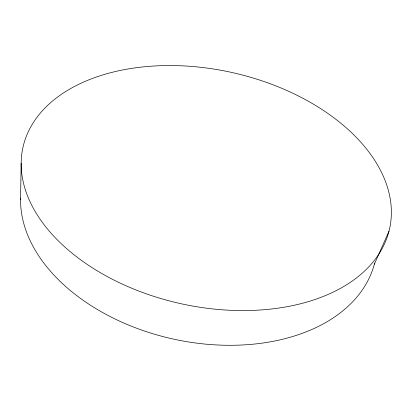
<?xml version="1.0" encoding="UTF-8"?>
<svg xmlns="http://www.w3.org/2000/svg" width="411" height="411" viewBox="0 0 411 411"><rect width="100%" height="100%" fill="white"/><g stroke="black" fill="none" stroke-linecap="round" stroke-linejoin="round"><path stroke-width="0.62" d="M20.55 199.474L21.161 163.275M374.334 264.201L388.96 231.301A187.77 118.383 12.5 0 0 140.685 67.168A187.77 118.383 12.5 0 0 89.146 265.712A187.77 118.383 12.5 0 0 388.96 231.301M374.652 262.973A180.645 120.151 12.5 0 1 182.684 340.95A180.645 120.151 12.5 0 1 20.571 198.159"/></g></svg>
